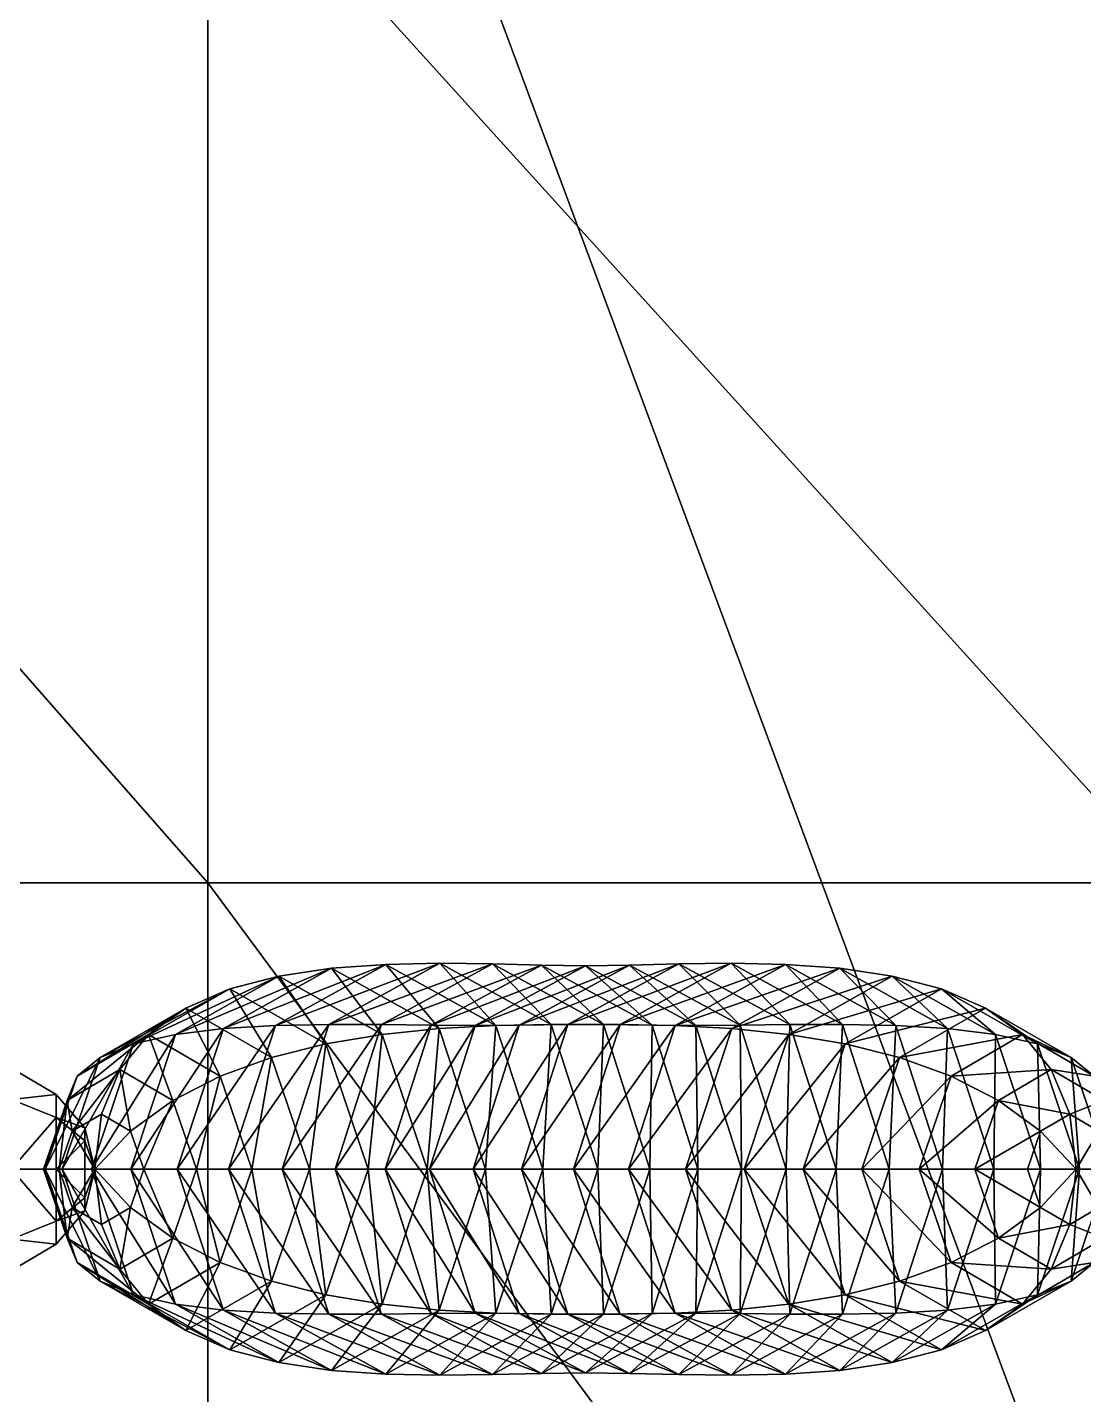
# Model space of a CAD drawing. Extents: x 0 to 32.6, y -11.9 to 11.9.
# Drawn here: x 12.604 to 12.856, y 0.189 to 0.5155 of the extents above; entities that cross this region are included whole.
import ezdxf

# ---------------------------------------------------------------- set-up
doc = ezdxf.new("R2010")
doc.units = 0

msp = doc.modelspace()

# ---------------------------------------------------------------- linework, layer by layer
for points in [[(12.50791, 1.08, -1.7), (12.90925, 1.08, -1.7), (12.90925, 0, -1.7)], [(12.50791, 1.08, -1.7), (12.90925, 0, -1.7), (12.50791, 0, -1.7)], [(12.50791, 0, 1.3), (12.90925, 0, 1.3), (12.50791, 1.08, 1.3)], [(12.90925, 0, 1.3), (12.90925, 1.08, 1.3), (12.50791, 1.08, 1.3)], [(12.42391, 0.56557, -0.92701), (12.6471, 0.56557, -0.92701), (12.6471, 0.31127, -1.10925)], [(12.42391, 0.56557, -0.92701), (12.6471, 0.31127, -1.10925), (12.42391, 0.31127, -1.10925)], [(12.42391, 0.31127, 0.45707), (12.6471, 0.31127, 0.45707), (12.42391, 0.56557, 0.27484)], [(12.6471, 0.31127, 0.45707), (12.6471, 0.56557, 0.27484), (12.42391, 0.56557, 0.27484)], [(12.6471, 0.56557, -0.92701), (12.87727, 0.56557, -0.92701), (12.87727, 0.31127, -1.10925)], [(12.6471, 0.56557, -0.92701), (12.87727, 0.31127, -1.10925), (12.6471, 0.31127, -1.10925)], [(12.6471, 0.31127, 0.45707), (12.87727, 0.31127, 0.45707), (12.6471, 0.56557, 0.27484)], [(12.87727, 0.31127, 0.45707), (12.87727, 0.56557, 0.27484), (12.6471, 0.56557, 0.27484)], [(12.42391, 0.31127, -1.10925), (12.6471, 0.31127, -1.10925), (12.6471, 0, -1.17609)], [(12.42391, 0.31127, -1.10925), (12.6471, 0, -1.17609), (12.42391, 0, -1.17609)], [(12.42391, 0, 0.52391), (12.6471, 0, 0.52391), (12.42391, 0.31127, 0.45707)], [(12.6471, 0, 0.52391), (12.6471, 0.31127, 0.45707), (12.42391, 0.31127, 0.45707)], [(12.6471, 0.31127, -1.10925), (12.87727, 0.31127, -1.10925), (12.87727, 0, -1.17609)], [(12.6471, 0.31127, -1.10925), (12.87727, 0, -1.17609), (12.6471, 0, -1.17609)], [(12.6471, 0, 0.52391), (12.87727, 0, 0.52391), (12.6471, 0.31127, 0.45707)], [(12.87727, 0, 0.52391), (12.87727, 0.31127, 0.45707), (12.6471, 0.31127, 0.45707)], [(12.67657, 0.29087, -0.19418), (12.66403, 0.289, -0.20912), (12.63937, 0.27505, -0.18842)], [(12.67657, 0.29087, -0.19418), (12.63937, 0.27505, -0.18842), (12.65083, 0.27645, -0.17259)], [(12.68951, 0.29179, -0.17876), (12.67657, 0.29087, -0.19418), (12.65083, 0.27645, -0.17259)], [(12.68951, 0.29179, -0.17876), (12.65083, 0.27645, -0.17259), (12.6632, 0.2772, -0.15669)], [(12.70245, 0.29204, -0.16334), (12.68951, 0.29179, -0.17876), (12.6632, 0.2772, -0.15669)], [(12.70245, 0.29204, -0.16334), (12.6632, 0.2772, -0.15669), (12.67594, 0.27747, -0.14109)], [(12.6887, 0.27505, -0.22982), (12.66403, 0.289, -0.20912), (12.67657, 0.29087, -0.19418)], [(12.71498, 0.29188, -0.1484), (12.70245, 0.29204, -0.16334), (12.67594, 0.27747, -0.14109)], [(12.71498, 0.29188, -0.1484), (12.67594, 0.27747, -0.14109), (12.6885, 0.27743, -0.12617)], [(12.7023, 0.27645, -0.21578), (12.67657, 0.29087, -0.19418), (12.68951, 0.29179, -0.17876)], [(12.7023, 0.27645, -0.21578), (12.6887, 0.27505, -0.22982), (12.67657, 0.29087, -0.19418)], [(12.7267, 0.29159, -0.13443), (12.71498, 0.29188, -0.1484), (12.6885, 0.27743, -0.12617)], [(12.7267, 0.29159, -0.13443), (12.6885, 0.27743, -0.12617), (12.70033, 0.27729, -0.1123)], [(12.71581, 0.2772, -0.20083), (12.68951, 0.29179, -0.17876), (12.70245, 0.29204, -0.16334)], [(12.71581, 0.2772, -0.20083), (12.7023, 0.27645, -0.21578), (12.68951, 0.29179, -0.17876)], [(12.73721, 0.29143, -0.12191), (12.7267, 0.29159, -0.13443), (12.70033, 0.27729, -0.1123)], [(12.73721, 0.29143, -0.12191), (12.70033, 0.27729, -0.1123), (12.7109, 0.2772, -0.09984)], [(12.72896, 0.27747, -0.18558), (12.70245, 0.29204, -0.16334), (12.71498, 0.29188, -0.1484)], [(12.72896, 0.27747, -0.18558), (12.71581, 0.2772, -0.20083), (12.70245, 0.29204, -0.16334)], [(12.74771, 0.29159, -0.1094), (12.73721, 0.29143, -0.12191), (12.7109, 0.2772, -0.09984)], [(12.74771, 0.29159, -0.1094), (12.7109, 0.2772, -0.09984), (12.72134, 0.27729, -0.08727)], [(12.74147, 0.27743, -0.17062), (12.71498, 0.29188, -0.1484), (12.7267, 0.29159, -0.13443)], [(12.74147, 0.27743, -0.17062), (12.72896, 0.27747, -0.18558), (12.71498, 0.29188, -0.1484)], [(12.75943, 0.29188, -0.09543), (12.74771, 0.29159, -0.1094), (12.72134, 0.27729, -0.08727)], [(12.75943, 0.29188, -0.09543), (12.72134, 0.27729, -0.08727), (12.73294, 0.27743, -0.0732)], [(12.75308, 0.27729, -0.15656), (12.7267, 0.29159, -0.13443), (12.73721, 0.29143, -0.12191)], [(12.75308, 0.27729, -0.15656), (12.74147, 0.27743, -0.17062), (12.7267, 0.29159, -0.13443)], [(12.77196, 0.29204, -0.08049), (12.75943, 0.29188, -0.09543), (12.73294, 0.27743, -0.0732)], [(12.77196, 0.29204, -0.08049), (12.73294, 0.27743, -0.0732), (12.74545, 0.27747, -0.05825)], [(12.76351, 0.2772, -0.14399), (12.73721, 0.29143, -0.12191), (12.74771, 0.29159, -0.1094)], [(12.76351, 0.2772, -0.14399), (12.75308, 0.27729, -0.15656), (12.73721, 0.29143, -0.12191)], [(12.78491, 0.29179, -0.06507), (12.77196, 0.29204, -0.08049), (12.74545, 0.27747, -0.05825)], [(12.78491, 0.29179, -0.06507), (12.74545, 0.27747, -0.05825), (12.7586, 0.2772, -0.04299)], [(12.77408, 0.27729, -0.13153), (12.74771, 0.29159, -0.1094), (12.75943, 0.29188, -0.09543)], [(12.77408, 0.27729, -0.13153), (12.76351, 0.2772, -0.14399), (12.74771, 0.29159, -0.1094)], [(12.79785, 0.29087, -0.04965), (12.78491, 0.29179, -0.06507), (12.7586, 0.2772, -0.04299)], [(12.79785, 0.29087, -0.04965), (12.7586, 0.2772, -0.04299), (12.77211, 0.27645, -0.02805)], [(12.78592, 0.27743, -0.11766), (12.75943, 0.29188, -0.09543), (12.77196, 0.29204, -0.08049)], [(12.78592, 0.27743, -0.11766), (12.77408, 0.27729, -0.13153), (12.75943, 0.29188, -0.09543)], [(12.79848, 0.27747, -0.10274), (12.77196, 0.29204, -0.08049), (12.78491, 0.29179, -0.06507)], [(12.79848, 0.27747, -0.10274), (12.78592, 0.27743, -0.11766), (12.77196, 0.29204, -0.08049)], [(12.81038, 0.289, -0.03471), (12.79785, 0.29087, -0.04965), (12.77211, 0.27645, -0.02805)], [(12.81121, 0.2772, -0.08714), (12.78491, 0.29179, -0.06507), (12.79785, 0.29087, -0.04965)], [(12.81121, 0.2772, -0.08714), (12.79848, 0.27747, -0.10274), (12.78491, 0.29179, -0.06507)], [(12.82358, 0.27645, -0.07124), (12.79785, 0.29087, -0.04965), (12.81038, 0.289, -0.03471)], [(12.82358, 0.27645, -0.07124), (12.81121, 0.2772, -0.08714), (12.79785, 0.29087, -0.04965)], [(12.66403, 0.289, -0.20912), (12.65231, 0.28592, -0.22309), (12.62936, 0.27282, -0.20383)], [(12.66403, 0.289, -0.20912), (12.62936, 0.27282, -0.20383), (12.63937, 0.27505, -0.18842)], [(12.67526, 0.27282, -0.24235), (12.65231, 0.28592, -0.22309), (12.66403, 0.289, -0.20912)], [(12.6887, 0.27505, -0.22982), (12.67526, 0.27282, -0.24235), (12.66403, 0.289, -0.20912)], [(12.81038, 0.289, -0.03471), (12.77211, 0.27645, -0.02805), (12.78572, 0.27505, -0.01401)], [(12.8221, 0.28592, -0.02074), (12.81038, 0.289, -0.03471), (12.78572, 0.27505, -0.01401)], [(12.83504, 0.27505, -0.0554), (12.81038, 0.289, -0.03471), (12.8221, 0.28592, -0.02074)], [(12.83504, 0.27505, -0.0554), (12.82358, 0.27645, -0.07124), (12.81038, 0.289, -0.03471)], [(12.65231, 0.28592, -0.22309), (12.64181, 0.28135, -0.2356), (12.62135, 0.26957, -0.21843)], [(12.65231, 0.28592, -0.22309), (12.62135, 0.26957, -0.21843), (12.62936, 0.27282, -0.20383)], [(12.66227, 0.26957, -0.25277), (12.64181, 0.28135, -0.2356), (12.65231, 0.28592, -0.22309)], [(12.67526, 0.27282, -0.24235), (12.66227, 0.26957, -0.25277), (12.65231, 0.28592, -0.22309)], [(12.8221, 0.28592, -0.02074), (12.78572, 0.27505, -0.01401), (12.79915, 0.27282, -0.00148)], [(12.8326, 0.28135, -0.00822), (12.8221, 0.28592, -0.02074), (12.79915, 0.27282, -0.00148)], [(12.84505, 0.27282, -0.04), (12.8221, 0.28592, -0.02074), (12.8326, 0.28135, -0.00822)], [(12.84505, 0.27282, -0.04), (12.83504, 0.27505, -0.0554), (12.8221, 0.28592, -0.02074)], [(12.64181, 0.28135, -0.2356), (12.63293, 0.27504, -0.24618), (12.61587, 0.26513, -0.23187)], [(12.64181, 0.28135, -0.2356), (12.61587, 0.26513, -0.23187), (12.62135, 0.26957, -0.21843)], [(12.64999, 0.26513, -0.2605), (12.63293, 0.27504, -0.24618), (12.64181, 0.28135, -0.2356)], [(12.66227, 0.26957, -0.25277), (12.64999, 0.26513, -0.2605), (12.64181, 0.28135, -0.2356)], [(12.8326, 0.28135, -0.00822), (12.79915, 0.27282, -0.00148), (12.81214, 0.26957, 0.00895)], [(12.84148, 0.27504, 0.00235), (12.8326, 0.28135, -0.00822), (12.81214, 0.26957, 0.00895)], [(12.85307, 0.26957, -0.02539), (12.8326, 0.28135, -0.00822), (12.84148, 0.27504, 0.00235)], [(12.85307, 0.26957, -0.02539), (12.84505, 0.27282, -0.04), (12.8326, 0.28135, -0.00822)], [(12.63293, 0.27504, -0.24618), (12.62609, 0.26669, -0.25434), (12.61348, 0.25931, -0.24376)], [(12.63293, 0.27504, -0.24618), (12.61348, 0.25931, -0.24376), (12.61587, 0.26513, -0.23187)], [(12.63937, 0.27505, -0.18842), (12.62936, 0.27282, -0.20383), (12.61932, 0.24286, -0.19541)], [(12.63937, 0.27505, -0.18842), (12.61932, 0.24286, -0.19541), (12.62868, 0.24286, -0.17946)], [(12.6387, 0.25931, -0.26492), (12.62609, 0.26669, -0.25434), (12.63293, 0.27504, -0.24618)], [(12.65083, 0.27645, -0.17259), (12.63937, 0.27505, -0.18842), (12.62868, 0.24286, -0.17946)], [(12.65083, 0.27645, -0.17259), (12.62868, 0.24286, -0.17946), (12.63979, 0.24286, -0.16332)], [(12.64999, 0.26513, -0.2605), (12.6387, 0.25931, -0.26492), (12.63293, 0.27504, -0.24618)], [(12.6632, 0.2772, -0.15669), (12.65083, 0.27645, -0.17259), (12.63979, 0.24286, -0.16332)], [(12.6632, 0.2772, -0.15669), (12.63979, 0.24286, -0.16332), (12.65202, 0.24286, -0.14731)], [(12.67594, 0.27747, -0.14109), (12.6632, 0.2772, -0.15669), (12.65202, 0.24286, -0.14731)], [(12.67594, 0.27747, -0.14109), (12.65202, 0.24286, -0.14731), (12.66478, 0.24286, -0.13173)], [(12.6885, 0.27743, -0.12617), (12.67594, 0.27747, -0.14109), (12.66478, 0.24286, -0.13173)], [(12.6885, 0.27743, -0.12617), (12.66478, 0.24286, -0.13173), (12.67743, 0.24286, -0.11689)], [(12.6853, 0.24286, -0.25077), (12.67526, 0.27282, -0.24235), (12.6887, 0.27505, -0.22982)], [(12.70033, 0.27729, -0.1123), (12.6885, 0.27743, -0.12617), (12.67743, 0.24286, -0.11689)], [(12.70033, 0.27729, -0.1123), (12.67743, 0.24286, -0.11689), (12.68938, 0.24286, -0.10311)], [(12.69938, 0.24286, -0.23878), (12.6853, 0.24286, -0.25077), (12.6887, 0.27505, -0.22982)], [(12.69938, 0.24286, -0.23878), (12.6887, 0.27505, -0.22982), (12.7023, 0.27645, -0.21578)], [(12.7109, 0.2772, -0.09984), (12.70033, 0.27729, -0.1123), (12.68938, 0.24286, -0.10311)], [(12.7109, 0.2772, -0.09984), (12.68938, 0.24286, -0.10311), (12.7, 0.24286, -0.09069)], [(12.71334, 0.24286, -0.22504), (12.69938, 0.24286, -0.23878), (12.7023, 0.27645, -0.21578)], [(12.72134, 0.27729, -0.08727), (12.7109, 0.2772, -0.09984), (12.7, 0.24286, -0.09069)], [(12.72134, 0.27729, -0.08727), (12.7, 0.24286, -0.09069), (12.71038, 0.24286, -0.07808)], [(12.71334, 0.24286, -0.22504), (12.7023, 0.27645, -0.21578), (12.71581, 0.2772, -0.20083)], [(12.73294, 0.27743, -0.0732), (12.72134, 0.27729, -0.08727), (12.71038, 0.24286, -0.07808)], [(12.73294, 0.27743, -0.0732), (12.71038, 0.24286, -0.07808), (12.72188, 0.24286, -0.06392)], [(12.72699, 0.24286, -0.21021), (12.71334, 0.24286, -0.22504), (12.71581, 0.2772, -0.20083)], [(12.72699, 0.24286, -0.21021), (12.71581, 0.2772, -0.20083), (12.72896, 0.27747, -0.18558)], [(12.74545, 0.27747, -0.05825), (12.73294, 0.27743, -0.0732), (12.72188, 0.24286, -0.06392)], [(12.74545, 0.27747, -0.05825), (12.72188, 0.24286, -0.06392), (12.73429, 0.24286, -0.04888)], [(12.74012, 0.24286, -0.19495), (12.72699, 0.24286, -0.21021), (12.72896, 0.27747, -0.18558)], [(12.74012, 0.24286, -0.19495), (12.72896, 0.27747, -0.18558), (12.74147, 0.27743, -0.17062)], [(12.7586, 0.2772, -0.04299), (12.74545, 0.27747, -0.05825), (12.73429, 0.24286, -0.04888)], [(12.7586, 0.2772, -0.04299), (12.73429, 0.24286, -0.04888), (12.74742, 0.24286, -0.03362)], [(12.75254, 0.24286, -0.17991), (12.74012, 0.24286, -0.19495), (12.74147, 0.27743, -0.17062)], [(12.75254, 0.24286, -0.17991), (12.74147, 0.27743, -0.17062), (12.75308, 0.27729, -0.15656)], [(12.77211, 0.27645, -0.02805), (12.7586, 0.2772, -0.04299), (12.74742, 0.24286, -0.03362)], [(12.77211, 0.27645, -0.02805), (12.74742, 0.24286, -0.03362), (12.76107, 0.24286, -0.01879)], [(12.76403, 0.24286, -0.16575), (12.75254, 0.24286, -0.17991), (12.75308, 0.27729, -0.15656)], [(12.76403, 0.24286, -0.16575), (12.75308, 0.27729, -0.15656), (12.76351, 0.2772, -0.14399)], [(12.78572, 0.27505, -0.01401), (12.77211, 0.27645, -0.02805), (12.76107, 0.24286, -0.01879)], [(12.78572, 0.27505, -0.01401), (12.76107, 0.24286, -0.01879), (12.77503, 0.24286, -0.00505)], [(12.77441, 0.24286, -0.15314), (12.76351, 0.2772, -0.14399), (12.77408, 0.27729, -0.13153)], [(12.77441, 0.24286, -0.15314), (12.76403, 0.24286, -0.16575), (12.76351, 0.2772, -0.14399)], [(12.78504, 0.24286, -0.14072), (12.77408, 0.27729, -0.13153), (12.78592, 0.27743, -0.11766)], [(12.78504, 0.24286, -0.14072), (12.77441, 0.24286, -0.15314), (12.77408, 0.27729, -0.13153)], [(12.79915, 0.27282, -0.00148), (12.78572, 0.27505, -0.01401), (12.77503, 0.24286, -0.00505)], [(12.79698, 0.24286, -0.12694), (12.78504, 0.24286, -0.14072), (12.78592, 0.27743, -0.11766)], [(12.79698, 0.24286, -0.12694), (12.78592, 0.27743, -0.11766), (12.79848, 0.27747, -0.10274)], [(12.80964, 0.24286, -0.1121), (12.79698, 0.24286, -0.12694), (12.79848, 0.27747, -0.10274)], [(12.80964, 0.24286, -0.1121), (12.79848, 0.27747, -0.10274), (12.81121, 0.2772, -0.08714)], [(12.82239, 0.24286, -0.09652), (12.80964, 0.24286, -0.1121), (12.81121, 0.2772, -0.08714)], [(12.82239, 0.24286, -0.09652), (12.81121, 0.2772, -0.08714), (12.82358, 0.27645, -0.07124)], [(12.84148, 0.27504, 0.00235), (12.81214, 0.26957, 0.00895), (12.82442, 0.26513, 0.01667)], [(12.83462, 0.24286, -0.08051), (12.82239, 0.24286, -0.09652), (12.82358, 0.27645, -0.07124)], [(12.83462, 0.24286, -0.08051), (12.82358, 0.27645, -0.07124), (12.83504, 0.27505, -0.0554)], [(12.84832, 0.26669, 0.01051), (12.84148, 0.27504, 0.00235), (12.82442, 0.26513, 0.01667)], [(12.84573, 0.24286, -0.06437), (12.83462, 0.24286, -0.08051), (12.83504, 0.27505, -0.0554)], [(12.84573, 0.24286, -0.06437), (12.83504, 0.27505, -0.0554), (12.84505, 0.27282, -0.04)], [(12.85854, 0.26513, -0.01196), (12.84148, 0.27504, 0.00235), (12.84832, 0.26669, 0.01051)], [(12.85854, 0.26513, -0.01196), (12.85307, 0.26957, -0.02539), (12.84148, 0.27504, 0.00235)], [(12.62936, 0.27282, -0.20383), (12.62135, 0.26957, -0.21843), (12.61232, 0.24286, -0.21086)], [(12.62936, 0.27282, -0.20383), (12.61232, 0.24286, -0.21086), (12.61932, 0.24286, -0.19541)], [(12.6713, 0.24286, -0.26035), (12.66227, 0.26957, -0.25277), (12.67526, 0.27282, -0.24235)], [(12.6853, 0.24286, -0.25077), (12.6713, 0.24286, -0.26035), (12.67526, 0.27282, -0.24235)], [(12.79915, 0.27282, -0.00148), (12.77503, 0.24286, -0.00505), (12.78911, 0.24286, 0.00694)], [(12.81214, 0.26957, 0.00895), (12.79915, 0.27282, -0.00148), (12.78911, 0.24286, 0.00694)], [(12.85509, 0.24286, -0.04842), (12.84505, 0.27282, -0.04), (12.85307, 0.26957, -0.02539)], [(12.85509, 0.24286, -0.04842), (12.84573, 0.24286, -0.06437), (12.84505, 0.27282, -0.04)], [(12.62135, 0.26957, -0.21843), (12.61587, 0.26513, -0.23187), (12.60828, 0.24286, -0.2255)], [(12.62135, 0.26957, -0.21843), (12.60828, 0.24286, -0.2255), (12.61232, 0.24286, -0.21086)], [(12.65758, 0.24286, -0.26687), (12.64999, 0.26513, -0.2605), (12.66227, 0.26957, -0.25277)], [(12.6713, 0.24286, -0.26035), (12.65758, 0.24286, -0.26687), (12.66227, 0.26957, -0.25277)], [(12.81214, 0.26957, 0.00895), (12.78911, 0.24286, 0.00694), (12.80311, 0.24286, 0.01652)], [(12.82442, 0.26513, 0.01667), (12.81214, 0.26957, 0.00895), (12.80311, 0.24286, 0.01652)], [(12.86209, 0.24286, -0.03297), (12.85307, 0.26957, -0.02539), (12.85854, 0.26513, -0.01196)], [(12.86209, 0.24286, -0.03297), (12.85509, 0.24286, -0.04842), (12.85307, 0.26957, -0.02539)], [(12.61085, 0.26073, -0.26144), (12.60021, 0.26699, -0.26144), (12.60021, 0.25956, -0.24474)], [(12.60021, 0.25956, -0.27815), (12.60021, 0.26699, -0.26144), (12.61085, 0.26073, -0.26144)], [(12.61587, 0.26513, -0.23187), (12.61348, 0.25931, -0.24376), (12.60783, 0.24286, -0.23902)], [(12.61587, 0.26513, -0.23187), (12.60783, 0.24286, -0.23902), (12.60828, 0.24286, -0.2255)], [(12.62609, 0.26669, -0.25434), (12.61472, 0.25195, -0.25374), (12.61348, 0.25931, -0.24376)], [(12.62609, 0.26669, -0.25434), (12.62169, 0.25606, -0.25959), (12.61472, 0.25195, -0.25374)], [(12.62865, 0.25195, -0.26543), (12.62169, 0.25606, -0.25959), (12.62609, 0.26669, -0.25434)], [(12.6387, 0.25931, -0.26492), (12.62865, 0.25195, -0.26543), (12.62609, 0.26669, -0.25434)], [(12.64435, 0.24286, -0.26966), (12.6387, 0.25931, -0.26492), (12.64999, 0.26513, -0.2605)], [(12.65758, 0.24286, -0.26687), (12.64435, 0.24286, -0.26966), (12.64999, 0.26513, -0.2605)], [(12.82442, 0.26513, 0.01667), (12.80311, 0.24286, 0.01652), (12.81683, 0.24286, 0.02304)], [(12.83572, 0.25931, 0.02109), (12.82442, 0.26513, 0.01667), (12.81683, 0.24286, 0.02304)], [(12.84832, 0.26669, 0.01051), (12.82442, 0.26513, 0.01667), (12.83572, 0.25931, 0.02109)], [(12.85273, 0.25606, 0.01576), (12.84832, 0.26669, 0.01051), (12.83572, 0.25931, 0.02109)], [(12.86093, 0.25931, -0.00007), (12.84832, 0.26669, 0.01051), (12.85273, 0.25606, 0.01576)], [(12.86093, 0.25931, -0.00007), (12.85854, 0.26513, -0.01196), (12.84832, 0.26669, 0.01051)], [(12.61085, 0.26073, -0.26144), (12.60021, 0.25956, -0.24474), (12.61085, 0.2552, -0.2491)], [(12.61085, 0.2552, -0.27379), (12.60021, 0.25956, -0.27815), (12.61085, 0.26073, -0.26144)], [(12.61085, 0.2552, -0.2491), (12.60021, 0.25956, -0.24474), (12.60021, 0.24286, -0.23731)], [(12.60021, 0.24286, -0.28558), (12.60021, 0.25956, -0.27815), (12.61085, 0.2552, -0.27379)], [(12.61348, 0.25931, -0.24376), (12.61157, 0.24286, -0.2511), (12.60783, 0.24286, -0.23902)], [(12.6177, 0.25276, -0.26144), (12.61085, 0.26073, -0.26144), (12.61085, 0.2552, -0.2491)], [(12.61085, 0.2552, -0.27379), (12.61085, 0.26073, -0.26144), (12.6177, 0.25276, -0.26144)], [(12.61348, 0.25931, -0.24376), (12.61472, 0.25195, -0.25374), (12.61157, 0.24286, -0.2511)], [(12.6318, 0.24286, -0.26807), (12.62865, 0.25195, -0.26543), (12.6387, 0.25931, -0.26492)], [(12.64435, 0.24286, -0.26966), (12.6318, 0.24286, -0.26807), (12.6387, 0.25931, -0.26492)], [(12.83572, 0.25931, 0.02109), (12.81683, 0.24286, 0.02304), (12.83006, 0.24286, 0.02583)], [(12.84576, 0.25195, 0.0216), (12.83572, 0.25931, 0.02109), (12.83006, 0.24286, 0.02583)], [(12.85273, 0.25606, 0.01576), (12.83572, 0.25931, 0.02109), (12.84576, 0.25195, 0.0216)], [(12.85969, 0.25195, 0.00991), (12.86093, 0.25931, -0.00007), (12.85273, 0.25606, 0.01576)], [(12.61085, 0.2552, -0.2491), (12.60021, 0.24286, -0.23731), (12.61085, 0.24286, -0.24357)], [(12.61085, 0.24286, -0.27932), (12.60021, 0.24286, -0.28558), (12.61085, 0.2552, -0.27379)], [(12.6177, 0.25276, -0.26144), (12.61085, 0.2552, -0.2491), (12.6177, 0.24968, -0.25462)], [(12.6177, 0.24968, -0.25462), (12.61085, 0.2552, -0.2491), (12.61085, 0.24286, -0.24357)], [(12.61085, 0.24286, -0.27932), (12.61085, 0.2552, -0.27379), (12.6177, 0.24968, -0.26826)], [(12.6177, 0.24968, -0.26826), (12.61085, 0.2552, -0.27379), (12.6177, 0.25276, -0.26144)], [(12.62169, 0.25606, -0.25959), (12.62013, 0.24286, -0.26144), (12.61472, 0.25195, -0.25374)], [(12.62865, 0.25195, -0.26543), (12.62013, 0.24286, -0.26144), (12.62169, 0.25606, -0.25959)], [(12.85429, 0.24286, 0.01762), (12.85273, 0.25606, 0.01576), (12.84576, 0.25195, 0.0216)], [(12.85969, 0.25195, 0.00991), (12.85273, 0.25606, 0.01576), (12.85429, 0.24286, 0.01762)], [(12.61472, 0.25195, -0.25374), (12.62013, 0.24286, -0.26144), (12.61157, 0.24286, -0.2511)], [(12.62013, 0.24286, -0.26144), (12.6177, 0.25276, -0.26144), (12.6177, 0.24968, -0.25462)], [(12.6177, 0.24968, -0.26826), (12.6177, 0.25276, -0.26144), (12.62013, 0.24286, -0.26144)], [(12.6318, 0.24286, -0.26807), (12.62013, 0.24286, -0.26144), (12.62865, 0.25195, -0.26543)], [(12.84576, 0.25195, 0.0216), (12.83006, 0.24286, 0.02583), (12.84262, 0.24286, 0.02424)], [(12.85429, 0.24286, 0.01762), (12.84576, 0.25195, 0.0216), (12.84262, 0.24286, 0.02424)], [(12.86284, 0.24286, 0.00727), (12.85969, 0.25195, 0.00991), (12.85429, 0.24286, 0.01762)], [(12.6177, 0.24968, -0.25462), (12.61085, 0.24286, -0.24357), (12.6177, 0.24286, -0.25154)], [(12.6177, 0.24286, -0.27134), (12.61085, 0.24286, -0.27932), (12.6177, 0.24968, -0.26826)], [(12.62013, 0.24286, -0.26144), (12.6177, 0.24968, -0.25462), (12.6177, 0.24286, -0.25154)], [(12.6177, 0.24286, -0.27134), (12.6177, 0.24968, -0.26826), (12.62013, 0.24286, -0.26144)], [(12.61085, 0.24286, -0.24357), (12.60021, 0.24286, -0.23731), (12.61085, 0.23051, -0.2491)], [(12.60021, 0.24286, -0.23731), (12.60021, 0.22615, -0.24474), (12.61085, 0.23051, -0.2491)], [(12.61085, 0.23051, -0.27379), (12.60021, 0.22615, -0.27815), (12.60021, 0.24286, -0.28558)], [(12.61085, 0.23051, -0.27379), (12.60021, 0.24286, -0.28558), (12.61085, 0.24286, -0.27932)], [(12.60828, 0.24286, -0.2255), (12.60783, 0.24286, -0.23902), (12.61587, 0.22059, -0.23187)], [(12.60783, 0.24286, -0.23902), (12.61348, 0.2264, -0.24376), (12.61587, 0.22059, -0.23187)], [(12.60783, 0.24286, -0.23902), (12.61157, 0.24286, -0.2511), (12.61348, 0.2264, -0.24376)], [(12.61232, 0.24286, -0.21086), (12.60828, 0.24286, -0.2255), (12.62135, 0.21615, -0.21843)], [(12.60828, 0.24286, -0.2255), (12.61587, 0.22059, -0.23187), (12.62135, 0.21615, -0.21843)], [(12.6177, 0.24286, -0.25154), (12.61085, 0.24286, -0.24357), (12.6177, 0.23604, -0.25462)], [(12.61085, 0.24286, -0.24357), (12.61085, 0.23051, -0.2491), (12.6177, 0.23604, -0.25462)], [(12.6177, 0.23604, -0.26826), (12.61085, 0.23051, -0.27379), (12.61085, 0.24286, -0.27932)], [(12.6177, 0.23604, -0.26826), (12.61085, 0.24286, -0.27932), (12.6177, 0.24286, -0.27134)], [(12.61157, 0.24286, -0.2511), (12.61472, 0.23376, -0.25374), (12.61348, 0.2264, -0.24376)], [(12.61157, 0.24286, -0.2511), (12.62013, 0.24286, -0.26144), (12.61472, 0.23376, -0.25374)], [(12.61932, 0.24286, -0.19541), (12.61232, 0.24286, -0.21086), (12.62936, 0.2129, -0.20383)], [(12.61232, 0.24286, -0.21086), (12.62135, 0.21615, -0.21843), (12.62936, 0.2129, -0.20383)], [(12.61472, 0.23376, -0.25374), (12.62013, 0.24286, -0.26144), (12.62169, 0.22966, -0.25959)], [(12.6177, 0.24286, -0.25154), (12.6177, 0.23604, -0.25462), (12.62013, 0.24286, -0.26144)], [(12.6177, 0.23604, -0.25462), (12.6177, 0.23296, -0.26144), (12.62013, 0.24286, -0.26144)], [(12.62013, 0.24286, -0.26144), (12.6177, 0.23296, -0.26144), (12.6177, 0.23604, -0.26826)], [(12.62013, 0.24286, -0.26144), (12.6177, 0.23604, -0.26826), (12.6177, 0.24286, -0.27134)], [(12.62868, 0.24286, -0.17946), (12.61932, 0.24286, -0.19541), (12.63937, 0.21066, -0.18842)], [(12.61932, 0.24286, -0.19541), (12.62936, 0.2129, -0.20383), (12.63937, 0.21066, -0.18842)], [(12.62169, 0.22966, -0.25959), (12.62013, 0.24286, -0.26144), (12.62865, 0.23376, -0.26543)], [(12.62865, 0.23376, -0.26543), (12.62013, 0.24286, -0.26144), (12.6318, 0.24286, -0.26807)], [(12.6387, 0.2264, -0.26492), (12.62865, 0.23376, -0.26543), (12.6318, 0.24286, -0.26807)], [(12.63979, 0.24286, -0.16332), (12.62868, 0.24286, -0.17946), (12.65083, 0.20926, -0.17259)], [(12.62868, 0.24286, -0.17946), (12.63937, 0.21066, -0.18842), (12.65083, 0.20926, -0.17259)], [(12.6387, 0.2264, -0.26492), (12.6318, 0.24286, -0.26807), (12.64435, 0.24286, -0.26966)], [(12.64999, 0.22059, -0.2605), (12.6387, 0.2264, -0.26492), (12.64435, 0.24286, -0.26966)], [(12.65202, 0.24286, -0.14731), (12.63979, 0.24286, -0.16332), (12.6632, 0.20852, -0.15669)], [(12.63979, 0.24286, -0.16332), (12.65083, 0.20926, -0.17259), (12.6632, 0.20852, -0.15669)], [(12.64999, 0.22059, -0.2605), (12.64435, 0.24286, -0.26966), (12.65758, 0.24286, -0.26687)], [(12.66227, 0.21615, -0.25277), (12.64999, 0.22059, -0.2605), (12.65758, 0.24286, -0.26687)], [(12.66478, 0.24286, -0.13173), (12.65202, 0.24286, -0.14731), (12.67594, 0.20825, -0.14109)], [(12.65202, 0.24286, -0.14731), (12.6632, 0.20852, -0.15669), (12.67594, 0.20825, -0.14109)], [(12.66227, 0.21615, -0.25277), (12.65758, 0.24286, -0.26687), (12.6713, 0.24286, -0.26035)], [(12.67526, 0.2129, -0.24235), (12.66227, 0.21615, -0.25277), (12.6713, 0.24286, -0.26035)], [(12.67743, 0.24286, -0.11689), (12.66478, 0.24286, -0.13173), (12.6885, 0.20828, -0.12617)], [(12.66478, 0.24286, -0.13173), (12.67594, 0.20825, -0.14109), (12.6885, 0.20828, -0.12617)], [(12.67526, 0.2129, -0.24235), (12.6713, 0.24286, -0.26035), (12.6853, 0.24286, -0.25077)], [(12.6887, 0.21066, -0.22982), (12.67526, 0.2129, -0.24235), (12.6853, 0.24286, -0.25077)], [(12.68938, 0.24286, -0.10311), (12.67743, 0.24286, -0.11689), (12.70033, 0.20843, -0.1123)], [(12.67743, 0.24286, -0.11689), (12.6885, 0.20828, -0.12617), (12.70033, 0.20843, -0.1123)], [(12.6887, 0.21066, -0.22982), (12.6853, 0.24286, -0.25077), (12.69938, 0.24286, -0.23878)], [(12.7023, 0.20926, -0.21578), (12.6887, 0.21066, -0.22982), (12.69938, 0.24286, -0.23878)], [(12.7, 0.24286, -0.09069), (12.68938, 0.24286, -0.10311), (12.7109, 0.20852, -0.09984)], [(12.68938, 0.24286, -0.10311), (12.70033, 0.20843, -0.1123), (12.7109, 0.20852, -0.09984)], [(12.7023, 0.20926, -0.21578), (12.69938, 0.24286, -0.23878), (12.71334, 0.24286, -0.22504)], [(12.71038, 0.24286, -0.07808), (12.7, 0.24286, -0.09069), (12.72134, 0.20843, -0.08727)], [(12.7, 0.24286, -0.09069), (12.7109, 0.20852, -0.09984), (12.72134, 0.20843, -0.08727)], [(12.71581, 0.20852, -0.20083), (12.7023, 0.20926, -0.21578), (12.71334, 0.24286, -0.22504)], [(12.72188, 0.24286, -0.06392), (12.71038, 0.24286, -0.07808), (12.73294, 0.20828, -0.0732)], [(12.71038, 0.24286, -0.07808), (12.72134, 0.20843, -0.08727), (12.73294, 0.20828, -0.0732)], [(12.71581, 0.20852, -0.20083), (12.71334, 0.24286, -0.22504), (12.72699, 0.24286, -0.21021)], [(12.72896, 0.20825, -0.18558), (12.71581, 0.20852, -0.20083), (12.72699, 0.24286, -0.21021)], [(12.73429, 0.24286, -0.04888), (12.72188, 0.24286, -0.06392), (12.74545, 0.20825, -0.05825)], [(12.72188, 0.24286, -0.06392), (12.73294, 0.20828, -0.0732), (12.74545, 0.20825, -0.05825)], [(12.72896, 0.20825, -0.18558), (12.72699, 0.24286, -0.21021), (12.74012, 0.24286, -0.19495)], [(12.74147, 0.20828, -0.17062), (12.72896, 0.20825, -0.18558), (12.74012, 0.24286, -0.19495)], [(12.74742, 0.24286, -0.03362), (12.73429, 0.24286, -0.04888), (12.7586, 0.20852, -0.04299)], [(12.73429, 0.24286, -0.04888), (12.74545, 0.20825, -0.05825), (12.7586, 0.20852, -0.04299)], [(12.74147, 0.20828, -0.17062), (12.74012, 0.24286, -0.19495), (12.75254, 0.24286, -0.17991)], [(12.75308, 0.20843, -0.15656), (12.74147, 0.20828, -0.17062), (12.75254, 0.24286, -0.17991)], [(12.76107, 0.24286, -0.01879), (12.74742, 0.24286, -0.03362), (12.77211, 0.20926, -0.02805)], [(12.74742, 0.24286, -0.03362), (12.7586, 0.20852, -0.04299), (12.77211, 0.20926, -0.02805)], [(12.75308, 0.20843, -0.15656), (12.75254, 0.24286, -0.17991), (12.76403, 0.24286, -0.16575)], [(12.76351, 0.20852, -0.14399), (12.75308, 0.20843, -0.15656), (12.76403, 0.24286, -0.16575)], [(12.77503, 0.24286, -0.00505), (12.76107, 0.24286, -0.01879), (12.78572, 0.21066, -0.01401)], [(12.76107, 0.24286, -0.01879), (12.77211, 0.20926, -0.02805), (12.78572, 0.21066, -0.01401)], [(12.77408, 0.20843, -0.13153), (12.76351, 0.20852, -0.14399), (12.77441, 0.24286, -0.15314)], [(12.76351, 0.20852, -0.14399), (12.76403, 0.24286, -0.16575), (12.77441, 0.24286, -0.15314)], [(12.78592, 0.20828, -0.11766), (12.77408, 0.20843, -0.13153), (12.78504, 0.24286, -0.14072)], [(12.77408, 0.20843, -0.13153), (12.77441, 0.24286, -0.15314), (12.78504, 0.24286, -0.14072)], [(12.78911, 0.24286, 0.00694), (12.77503, 0.24286, -0.00505), (12.79915, 0.2129, -0.00148)], [(12.77503, 0.24286, -0.00505), (12.78572, 0.21066, -0.01401), (12.79915, 0.2129, -0.00148)], [(12.78592, 0.20828, -0.11766), (12.78504, 0.24286, -0.14072), (12.79698, 0.24286, -0.12694)], [(12.79848, 0.20825, -0.10274), (12.78592, 0.20828, -0.11766), (12.79698, 0.24286, -0.12694)], [(12.80311, 0.24286, 0.01652), (12.78911, 0.24286, 0.00694), (12.81214, 0.21615, 0.00895)], [(12.78911, 0.24286, 0.00694), (12.79915, 0.2129, -0.00148), (12.81214, 0.21615, 0.00895)], [(12.79848, 0.20825, -0.10274), (12.79698, 0.24286, -0.12694), (12.80964, 0.24286, -0.1121)], [(12.81121, 0.20852, -0.08714), (12.79848, 0.20825, -0.10274), (12.80964, 0.24286, -0.1121)], [(12.81683, 0.24286, 0.02304), (12.80311, 0.24286, 0.01652), (12.82442, 0.22059, 0.01667)], [(12.80311, 0.24286, 0.01652), (12.81214, 0.21615, 0.00895), (12.82442, 0.22059, 0.01667)], [(12.81121, 0.20852, -0.08714), (12.80964, 0.24286, -0.1121), (12.82239, 0.24286, -0.09652)], [(12.82358, 0.20926, -0.07124), (12.81121, 0.20852, -0.08714), (12.82239, 0.24286, -0.09652)], [(12.83006, 0.24286, 0.02583), (12.81683, 0.24286, 0.02304), (12.83572, 0.2264, 0.02109)], [(12.81683, 0.24286, 0.02304), (12.82442, 0.22059, 0.01667), (12.83572, 0.2264, 0.02109)], [(12.82358, 0.20926, -0.07124), (12.82239, 0.24286, -0.09652), (12.83462, 0.24286, -0.08051)], [(12.83504, 0.21066, -0.0554), (12.82358, 0.20926, -0.07124), (12.83462, 0.24286, -0.08051)], [(12.84262, 0.24286, 0.02424), (12.83006, 0.24286, 0.02583), (12.84576, 0.23376, 0.0216)], [(12.83006, 0.24286, 0.02583), (12.83572, 0.2264, 0.02109), (12.84576, 0.23376, 0.0216)], [(12.83504, 0.21066, -0.0554), (12.83462, 0.24286, -0.08051), (12.84573, 0.24286, -0.06437)], [(12.84505, 0.2129, -0.04), (12.83504, 0.21066, -0.0554), (12.84573, 0.24286, -0.06437)], [(12.84262, 0.24286, 0.02424), (12.84576, 0.23376, 0.0216), (12.85429, 0.24286, 0.01762)], [(12.85307, 0.21615, -0.02539), (12.84505, 0.2129, -0.04), (12.85509, 0.24286, -0.04842)], [(12.84505, 0.2129, -0.04), (12.84573, 0.24286, -0.06437), (12.85509, 0.24286, -0.04842)], [(12.84576, 0.23376, 0.0216), (12.85273, 0.22966, 0.01576), (12.85429, 0.24286, 0.01762)], [(12.85429, 0.24286, 0.01762), (12.85273, 0.22966, 0.01576), (12.85969, 0.23376, 0.00991)], [(12.85854, 0.22059, -0.01196), (12.85307, 0.21615, -0.02539), (12.86209, 0.24286, -0.03297)], [(12.85307, 0.21615, -0.02539), (12.85509, 0.24286, -0.04842), (12.86209, 0.24286, -0.03297)], [(12.85429, 0.24286, 0.01762), (12.85969, 0.23376, 0.00991), (12.86284, 0.24286, 0.00727)], [(12.6177, 0.23604, -0.25462), (12.61085, 0.23051, -0.2491), (12.6177, 0.23296, -0.26144)], [(12.6177, 0.23296, -0.26144), (12.61085, 0.23051, -0.27379), (12.6177, 0.23604, -0.26826)], [(12.61085, 0.23051, -0.2491), (12.61085, 0.22498, -0.26144), (12.6177, 0.23296, -0.26144)], [(12.6177, 0.23296, -0.26144), (12.61085, 0.22498, -0.26144), (12.61085, 0.23051, -0.27379)], [(12.61348, 0.2264, -0.24376), (12.61472, 0.23376, -0.25374), (12.62609, 0.21902, -0.25434)], [(12.61472, 0.23376, -0.25374), (12.62169, 0.22966, -0.25959), (12.62609, 0.21902, -0.25434)], [(12.62609, 0.21902, -0.25434), (12.62169, 0.22966, -0.25959), (12.62865, 0.23376, -0.26543)], [(12.62609, 0.21902, -0.25434), (12.62865, 0.23376, -0.26543), (12.6387, 0.2264, -0.26492)], [(12.84576, 0.23376, 0.0216), (12.83572, 0.2264, 0.02109), (12.85273, 0.22966, 0.01576)], [(12.85273, 0.22966, 0.01576), (12.86093, 0.2264, -0.00007), (12.85969, 0.23376, 0.00991)], [(12.61085, 0.23051, -0.2491), (12.60021, 0.22615, -0.24474), (12.61085, 0.22498, -0.26144)], [(12.61085, 0.22498, -0.26144), (12.60021, 0.22615, -0.27815), (12.61085, 0.23051, -0.27379)], [(12.83572, 0.2264, 0.02109), (12.84832, 0.21902, 0.01051), (12.85273, 0.22966, 0.01576)], [(12.85273, 0.22966, 0.01576), (12.84832, 0.21902, 0.01051), (12.86093, 0.2264, -0.00007)], [(12.60021, 0.22615, -0.24474), (12.60021, 0.21872, -0.26144), (12.61085, 0.22498, -0.26144)], [(12.61085, 0.22498, -0.26144), (12.60021, 0.21872, -0.26144), (12.60021, 0.22615, -0.27815)], [(12.61587, 0.22059, -0.23187), (12.61348, 0.2264, -0.24376), (12.63293, 0.21068, -0.24618)], [(12.61348, 0.2264, -0.24376), (12.62609, 0.21902, -0.25434), (12.63293, 0.21068, -0.24618)], [(12.63293, 0.21068, -0.24618), (12.62609, 0.21902, -0.25434), (12.6387, 0.2264, -0.26492)], [(12.63293, 0.21068, -0.24618), (12.6387, 0.2264, -0.26492), (12.64999, 0.22059, -0.2605)], [(12.83572, 0.2264, 0.02109), (12.82442, 0.22059, 0.01667), (12.84832, 0.21902, 0.01051)], [(12.84832, 0.21902, 0.01051), (12.85854, 0.22059, -0.01196), (12.86093, 0.2264, -0.00007)], [(12.62135, 0.21615, -0.21843), (12.61587, 0.22059, -0.23187), (12.64181, 0.20436, -0.2356)], [(12.61587, 0.22059, -0.23187), (12.63293, 0.21068, -0.24618), (12.64181, 0.20436, -0.2356)], [(12.64181, 0.20436, -0.2356), (12.63293, 0.21068, -0.24618), (12.64999, 0.22059, -0.2605)], [(12.64181, 0.20436, -0.2356), (12.64999, 0.22059, -0.2605), (12.66227, 0.21615, -0.25277)], [(12.82442, 0.22059, 0.01667), (12.81214, 0.21615, 0.00895), (12.84148, 0.21068, 0.00235)], [(12.82442, 0.22059, 0.01667), (12.84148, 0.21068, 0.00235), (12.84832, 0.21902, 0.01051)], [(12.84832, 0.21902, 0.01051), (12.84148, 0.21068, 0.00235), (12.85854, 0.22059, -0.01196)], [(12.84148, 0.21068, 0.00235), (12.85307, 0.21615, -0.02539), (12.85854, 0.22059, -0.01196)], [(12.62936, 0.2129, -0.20383), (12.62135, 0.21615, -0.21843), (12.65231, 0.19979, -0.22309)], [(12.62135, 0.21615, -0.21843), (12.64181, 0.20436, -0.2356), (12.65231, 0.19979, -0.22309)], [(12.65231, 0.19979, -0.22309), (12.64181, 0.20436, -0.2356), (12.66227, 0.21615, -0.25277)], [(12.65231, 0.19979, -0.22309), (12.66227, 0.21615, -0.25277), (12.67526, 0.2129, -0.24235)], [(12.81214, 0.21615, 0.00895), (12.79915, 0.2129, -0.00148), (12.8326, 0.20436, -0.00822)], [(12.81214, 0.21615, 0.00895), (12.8326, 0.20436, -0.00822), (12.84148, 0.21068, 0.00235)], [(12.84148, 0.21068, 0.00235), (12.8326, 0.20436, -0.00822), (12.85307, 0.21615, -0.02539)], [(12.8326, 0.20436, -0.00822), (12.84505, 0.2129, -0.04), (12.85307, 0.21615, -0.02539)], [(12.63937, 0.21066, -0.18842), (12.62936, 0.2129, -0.20383), (12.66403, 0.19671, -0.20912)], [(12.62936, 0.2129, -0.20383), (12.65231, 0.19979, -0.22309), (12.66403, 0.19671, -0.20912)], [(12.66403, 0.19671, -0.20912), (12.65231, 0.19979, -0.22309), (12.67526, 0.2129, -0.24235)], [(12.66403, 0.19671, -0.20912), (12.67526, 0.2129, -0.24235), (12.6887, 0.21066, -0.22982)], [(12.79915, 0.2129, -0.00148), (12.78572, 0.21066, -0.01401), (12.8221, 0.19979, -0.02074)], [(12.79915, 0.2129, -0.00148), (12.8221, 0.19979, -0.02074), (12.8326, 0.20436, -0.00822)], [(12.8326, 0.20436, -0.00822), (12.8221, 0.19979, -0.02074), (12.84505, 0.2129, -0.04)], [(12.8221, 0.19979, -0.02074), (12.83504, 0.21066, -0.0554), (12.84505, 0.2129, -0.04)], [(12.65083, 0.20926, -0.17259), (12.63937, 0.21066, -0.18842), (12.67657, 0.19485, -0.19418)], [(12.63937, 0.21066, -0.18842), (12.66403, 0.19671, -0.20912), (12.67657, 0.19485, -0.19418)], [(12.6632, 0.20852, -0.15669), (12.65083, 0.20926, -0.17259), (12.68951, 0.19393, -0.17876)], [(12.65083, 0.20926, -0.17259), (12.67657, 0.19485, -0.19418), (12.68951, 0.19393, -0.17876)], [(12.67657, 0.19485, -0.19418), (12.66403, 0.19671, -0.20912), (12.6887, 0.21066, -0.22982)], [(12.67657, 0.19485, -0.19418), (12.6887, 0.21066, -0.22982), (12.7023, 0.20926, -0.21578)], [(12.68951, 0.19393, -0.17876), (12.67657, 0.19485, -0.19418), (12.7023, 0.20926, -0.21578)], [(12.68951, 0.19393, -0.17876), (12.7023, 0.20926, -0.21578), (12.71581, 0.20852, -0.20083)], [(12.77211, 0.20926, -0.02805), (12.7586, 0.20852, -0.04299), (12.79785, 0.19485, -0.04965)], [(12.78572, 0.21066, -0.01401), (12.77211, 0.20926, -0.02805), (12.81038, 0.19671, -0.03471)], [(12.77211, 0.20926, -0.02805), (12.79785, 0.19485, -0.04965), (12.81038, 0.19671, -0.03471)], [(12.78572, 0.21066, -0.01401), (12.81038, 0.19671, -0.03471), (12.8221, 0.19979, -0.02074)], [(12.81038, 0.19671, -0.03471), (12.79785, 0.19485, -0.04965), (12.82358, 0.20926, -0.07124)], [(12.79785, 0.19485, -0.04965), (12.81121, 0.20852, -0.08714), (12.82358, 0.20926, -0.07124)], [(12.8221, 0.19979, -0.02074), (12.81038, 0.19671, -0.03471), (12.83504, 0.21066, -0.0554)], [(12.81038, 0.19671, -0.03471), (12.82358, 0.20926, -0.07124), (12.83504, 0.21066, -0.0554)], [(12.67594, 0.20825, -0.14109), (12.6632, 0.20852, -0.15669), (12.70245, 0.19368, -0.16334)], [(12.6632, 0.20852, -0.15669), (12.68951, 0.19393, -0.17876), (12.70245, 0.19368, -0.16334)], [(12.6885, 0.20828, -0.12617), (12.67594, 0.20825, -0.14109), (12.71498, 0.19384, -0.1484)], [(12.67594, 0.20825, -0.14109), (12.70245, 0.19368, -0.16334), (12.71498, 0.19384, -0.1484)], [(12.70033, 0.20843, -0.1123), (12.6885, 0.20828, -0.12617), (12.7267, 0.19413, -0.13443)], [(12.6885, 0.20828, -0.12617), (12.71498, 0.19384, -0.1484), (12.7267, 0.19413, -0.13443)], [(12.70245, 0.19368, -0.16334), (12.68951, 0.19393, -0.17876), (12.71581, 0.20852, -0.20083)], [(12.7109, 0.20852, -0.09984), (12.70033, 0.20843, -0.1123), (12.73721, 0.19429, -0.12191)], [(12.70033, 0.20843, -0.1123), (12.7267, 0.19413, -0.13443), (12.73721, 0.19429, -0.12191)], [(12.70245, 0.19368, -0.16334), (12.71581, 0.20852, -0.20083), (12.72896, 0.20825, -0.18558)], [(12.71498, 0.19384, -0.1484), (12.70245, 0.19368, -0.16334), (12.72896, 0.20825, -0.18558)], [(12.72134, 0.20843, -0.08727), (12.7109, 0.20852, -0.09984), (12.74771, 0.19413, -0.1094)], [(12.7109, 0.20852, -0.09984), (12.73721, 0.19429, -0.12191), (12.74771, 0.19413, -0.1094)], [(12.7267, 0.19413, -0.13443), (12.71498, 0.19384, -0.1484), (12.74147, 0.20828, -0.17062)], [(12.71498, 0.19384, -0.1484), (12.72896, 0.20825, -0.18558), (12.74147, 0.20828, -0.17062)], [(12.73294, 0.20828, -0.0732), (12.72134, 0.20843, -0.08727), (12.75943, 0.19384, -0.09543)], [(12.72134, 0.20843, -0.08727), (12.74771, 0.19413, -0.1094), (12.75943, 0.19384, -0.09543)], [(12.73721, 0.19429, -0.12191), (12.7267, 0.19413, -0.13443), (12.75308, 0.20843, -0.15656)], [(12.7267, 0.19413, -0.13443), (12.74147, 0.20828, -0.17062), (12.75308, 0.20843, -0.15656)], [(12.74545, 0.20825, -0.05825), (12.73294, 0.20828, -0.0732), (12.77196, 0.19368, -0.08049)], [(12.73294, 0.20828, -0.0732), (12.75943, 0.19384, -0.09543), (12.77196, 0.19368, -0.08049)], [(12.74771, 0.19413, -0.1094), (12.73721, 0.19429, -0.12191), (12.76351, 0.20852, -0.14399)], [(12.73721, 0.19429, -0.12191), (12.75308, 0.20843, -0.15656), (12.76351, 0.20852, -0.14399)], [(12.7586, 0.20852, -0.04299), (12.74545, 0.20825, -0.05825), (12.78491, 0.19393, -0.06507)], [(12.74545, 0.20825, -0.05825), (12.77196, 0.19368, -0.08049), (12.78491, 0.19393, -0.06507)], [(12.74771, 0.19413, -0.1094), (12.76351, 0.20852, -0.14399), (12.77408, 0.20843, -0.13153)], [(12.75943, 0.19384, -0.09543), (12.74771, 0.19413, -0.1094), (12.77408, 0.20843, -0.13153)], [(12.7586, 0.20852, -0.04299), (12.78491, 0.19393, -0.06507), (12.79785, 0.19485, -0.04965)], [(12.75943, 0.19384, -0.09543), (12.77408, 0.20843, -0.13153), (12.78592, 0.20828, -0.11766)], [(12.77196, 0.19368, -0.08049), (12.75943, 0.19384, -0.09543), (12.78592, 0.20828, -0.11766)], [(12.77196, 0.19368, -0.08049), (12.78592, 0.20828, -0.11766), (12.79848, 0.20825, -0.10274)], [(12.78491, 0.19393, -0.06507), (12.77196, 0.19368, -0.08049), (12.79848, 0.20825, -0.10274)], [(12.79785, 0.19485, -0.04965), (12.78491, 0.19393, -0.06507), (12.81121, 0.20852, -0.08714)], [(12.78491, 0.19393, -0.06507), (12.79848, 0.20825, -0.10274), (12.81121, 0.20852, -0.08714)]]:
    msp.add_3dface(points)

doc.saveas('drawing.dxf')
